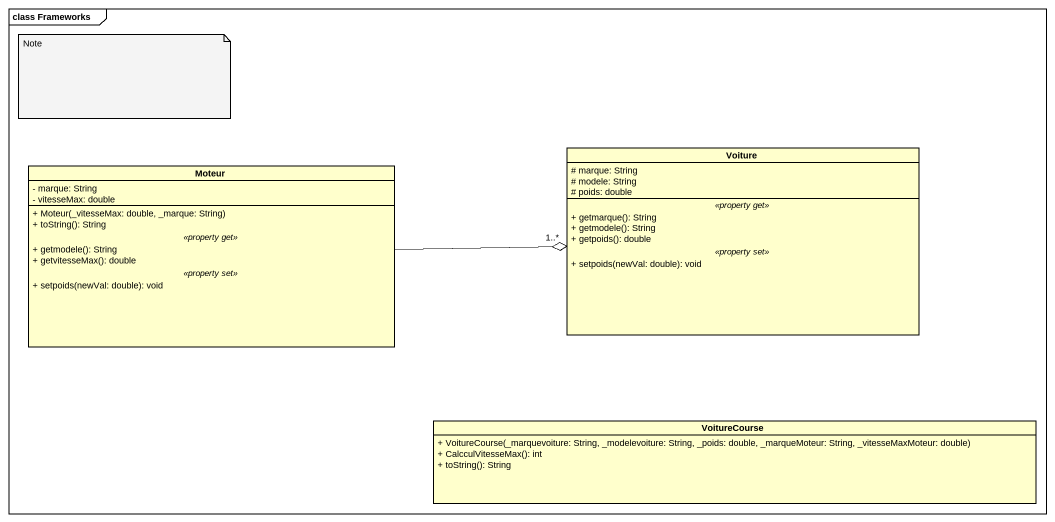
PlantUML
@startuml
mainframe class Frameworks
hide circle
hide empty members
skinparam classAttributeIconSize 0
class Voiture {
  # marque: String
  # modele: String
  # poids: double
  .. <<property get>> ..
  + getmarque(): String
  + getmodele(): String
  + getpoids(): double
  .. <<property set>> ..
  + setpoids(newVal: double): void
}
class Moteur {
  - marque: String
  - vitesseMax: double
  --
  + Moteur(_vitesseMax: double, _marque: String)
  + toString(): String
  .. <<property get>> ..
  + getmodele(): String
  + getvitesseMax(): double
  .. <<property set>> ..
  + setpoids(newVal: double): void
}
class VoitureCourse {
  + VoitureCourse(_marquevoiture: String, _modelevoiture: String, _poids: double, _marqueMoteur: String, _vitesseMaxMoteur: double)
  + CalcculVitesseMax(): int
  + toString(): String
}
Moteur -right-o "1..*" Voiture
note as N1
  Note
end note
@enduml
